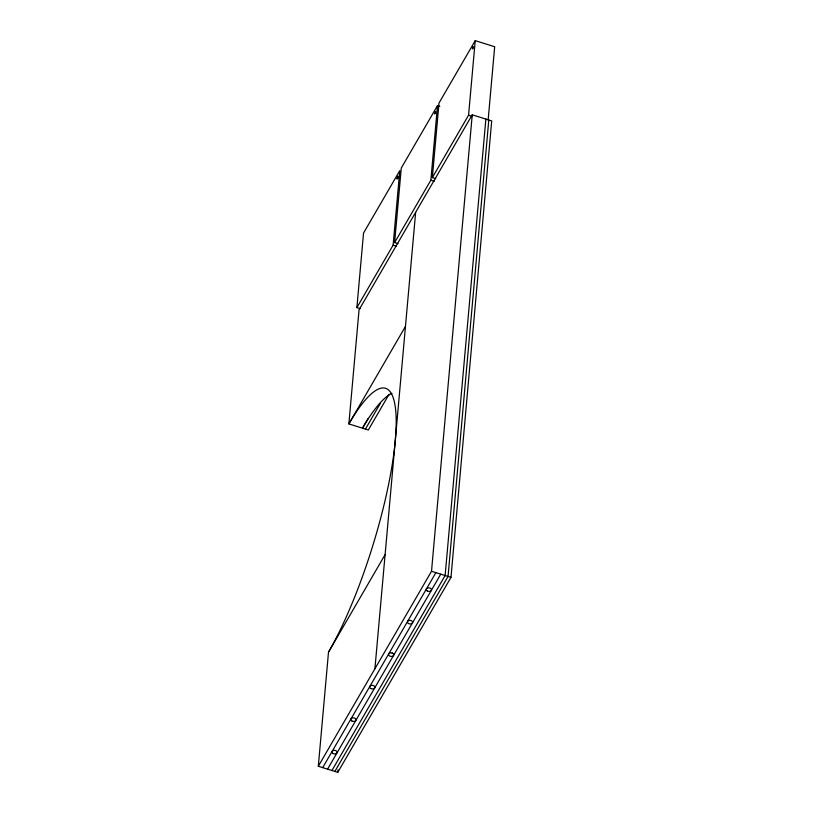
<?xml version="1.0" encoding="UTF-8"?>
<svg xmlns="http://www.w3.org/2000/svg" width="813" height="813" viewBox="0 0 813 813"><rect width="100%" height="100%" fill="white"/><g stroke="black" fill="none" stroke-linecap="round" stroke-linejoin="round"><path stroke-width="1.22" d="M356.887 307.588L363.543 233.036L399.772 170.639L393.116 245.18L356.887 307.588L360.322 308.666M318.32 766.253L328.503 652.138A156.909 34.837 -72.6 0 0 395.281 440.534A156.909 34.837 -72.6 0 0 348.868 423.908L359.051 309.794L472.241 114.816L491.713 120.913L450.971 577.372L337.781 772.35L318.32 766.253L431.51 571.275L472.241 114.816M337.781 772.35L338.005 769.84M398.055 243.666L394.62 242.589L401.276 168.047L437.496 105.639L439.792 106.361M374.915 668.764L415.646 212.305M394.62 242.589L430.849 180.191L437.496 105.639M435.788 178.677L432.353 177.6L439 103.048L475.229 40.65L494.68 46.748L488.146 120.029M432.353 177.6L468.573 115.202L475.229 40.65M485.869 119.084L445.128 575.543L331.938 770.521M488.786 119.999L448.054 576.458L334.865 771.435M405.463 326.42L348.868 423.908L368.33 430.006L389.081 394.264M368.218 418.319L362.496 428.177A156.909 34.837 -72.6 0 1 391.907 393.39M365.413 429.091L380.504 403.096M328.503 652.138L385.098 554.649M322.7 767.624L435.89 572.647M327.558 769.149L440.748 574.171M468.573 115.202L472.007 116.279M430.849 180.191L434.274 181.269M393.116 245.18L396.551 246.258M431.51 571.275L450.971 577.372M392.1 653.022L392.699 653.276A2.612 1.789 5.1 0 1 392.415 656.274A2.612 1.789 5.1 0 1 388.553 654.638A2.612 1.789 5.1 0 1 392.1 653.022L392.699 653.276M396.947 178.728C398.4 180.11 398.563 172.356 396.947 178.728M434.67 113.739C436.205 114.511 435.748 108.281 434.67 113.739M472.404 48.739C473.938 49.512 473.481 43.282 472.404 48.739M427.343 591.031A2.612 1.789 5.1 0 0 431.479 589.974A2.612 1.789 5.1 0 0 427.831 587.962A2.612 1.789 5.1 0 0 427.343 591.031M408.482 623.52A2.612 1.789 5.1 0 0 412.618 622.463A2.612 1.789 5.1 0 0 408.969 620.461A2.612 1.789 5.1 0 0 408.482 623.52M370.748 688.52A2.612 1.789 5.1 0 0 374.884 687.463A2.612 1.789 5.1 0 0 371.236 685.45A2.612 1.789 5.1 0 0 370.748 688.52M351.887 721.009A2.612 1.789 5.1 0 0 356.023 719.952A2.612 1.789 5.1 0 0 352.375 717.95A2.612 1.789 5.1 0 0 351.887 721.009M333.025 753.509A2.612 1.789 5.1 0 0 337.151 752.452A2.612 1.789 5.1 0 0 333.503 750.45A2.612 1.789 5.1 0 0 333.025 753.509"/></g></svg>
